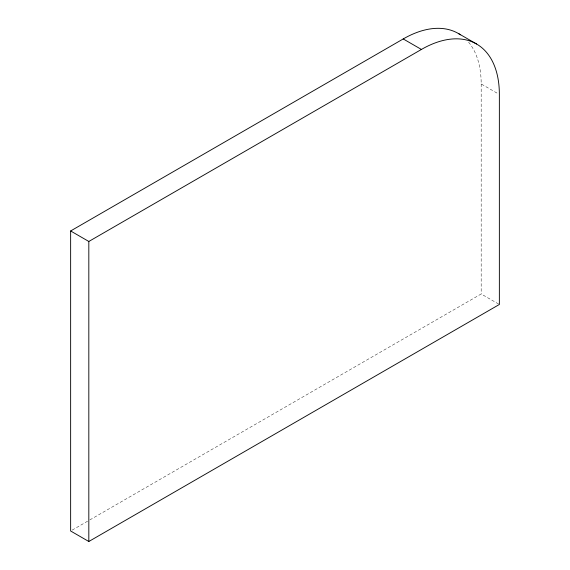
<?xml version="1.0" encoding="UTF-8"?>
<svg xmlns="http://www.w3.org/2000/svg" width="570" height="570" viewBox="0 0 570 570"><rect width="100%" height="100%" fill="white"/><g stroke="black" fill="none" stroke-linecap="round" stroke-linejoin="round"><path stroke-width="0.43" stroke-dasharray="2.85 2.14" d="M72.176 530.107L89.12 520.324M89.889 519.883L481.18 293.978L499.363 304.473M468.604 42.187A110.238 63.648 -60 0 1 481.18 83.947L497.852 93.573M481.18 83.947L481.18 293.978"/><path stroke-width="0.85" d="M403.225 38.945L421.415 49.448A110.238 63.648 -60 0 1 499.363 94.449L499.363 304.473L88.82 541.5L70.637 530.998L70.637 230.964L403.225 38.945A110.238 63.648 -60 0 1 460.467 34.806M70.637 230.964L88.82 241.466L421.415 49.448M458.344 33.48L476.534 43.983M88.82 241.466L88.82 541.5"/></g></svg>
